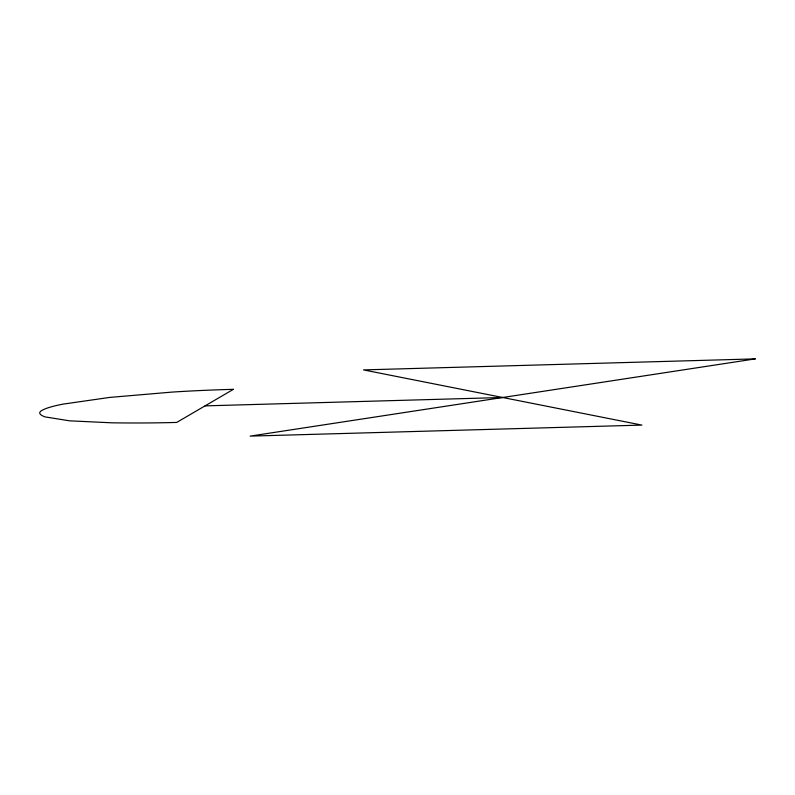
<?xml version="1.0" encoding="UTF-8"?>
<svg xmlns="http://www.w3.org/2000/svg" width="795" height="795" viewBox="0 0 795 795"><rect width="100%" height="100%" fill="white"/><g stroke="black" fill="none" stroke-linecap="round" stroke-linejoin="round"><path stroke-width="1.19" d="M205.05 405.877L502.688 397.5M233.392 389.321L176.719 422.423A155.89 15.214 0.5 0 1 111.698 422.811L69.592 420.823L45.057 416.908A155.89 15.214 0.5 0 1 41.817 410.468A244.154 23.83 0.5 0 1 63.093 404.118L109.67 397.421L171.879 392.104A244.154 23.83 0.5 0 1 233.392 389.321M755.25 358.883L250.137 436.117L641.903 425.096L363.484 369.904L755.25 358.883"/></g></svg>
